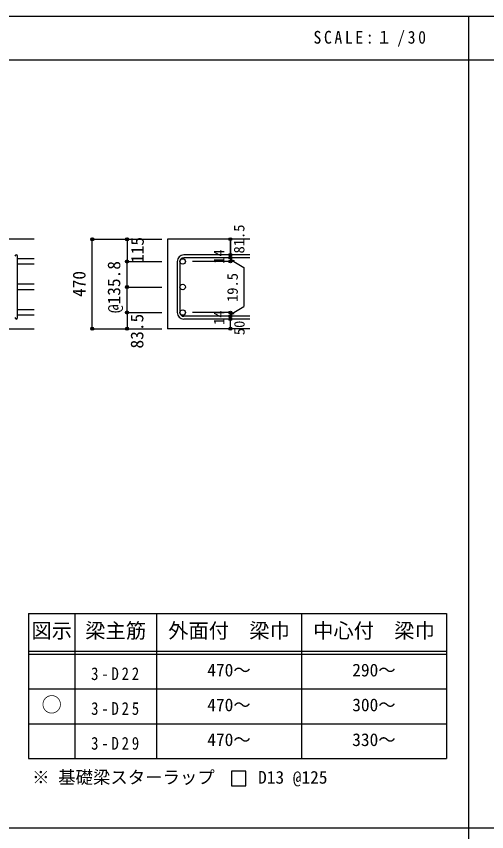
# Model space of a CAD drawing. Units: millimetres at full size, sheet at 1:30, with parts at other scales. Extents: x -5973 to 5954, y -4195 to 4201.
# Drawn here: x -3464 to -1030, y -15 to 4201 of the extents above; entities that cross this region are included whole.
import ezdxf
from ezdxf.enums import TextEntityAlignment as Align

# ---------------------------------------------------------------- set-up
doc = ezdxf.new("R2010")
doc.units = ezdxf.units.MM
doc.header["$LTSCALE"] = 30
doc.header["$PDMODE"] = 32
doc.header["$PDSIZE"] = 15
for name, color, linetype in [('0-1', 2, 'Continuous'), ('0-5', 7, 'Continuous'), ('0-6', 7, 'Continuous'), ('0-D', 4, 'Continuous'), ('6-7_文字', 7, 'Continuous'), ('6-E_枠', 7, 'Continuous'), ('F-0_枠', 6, 'Continuous')]:
    doc.layers.add(name, color=color, linetype=linetype)
doc.styles.add('ＭＳ ゴシック', font='')
doc.styles.get('ＭＳ ゴシック').set_extended_font_data('MS Gothic')

msp = doc.modelspace()

# ---------------------------------------------------------------- linework, layer by layer
at = {"layer": '0-1'}
for p, q in [((-3370.8, 3048.3), (-4820.8, 3048.3)), ((-2255.8, 3048.3), (-2680.8, 3048.3)), ((-2680.8, 3048.3), (-2680.8, 2585.87)), ((-3770.8, 2585.87), (-3370.8, 2585.87)), ((-2255.8, 2585.87), (-2680.8, 2585.87))]:
    msp.add_line(p, q, dxfattribs=at)
at = {"layer": '0-5'}
for p, q in [((-3370.8, 2947.37), (-3456.8, 2947.37)), ((-3370.8, 2919.37), (-3456.8, 2919.37)), ((-3370.8, 2815.37), (-3456.8, 2815.37)), ((-3370.8, 2787.37), (-3456.8, 2787.37)), ((-3370.8, 2683.37), (-3456.8, 2683.37)), ((-3370.8, 2655.37), (-3456.8, 2655.37))]:
    msp.add_line(p, q, dxfattribs=at)
at = {"layer": '0-5', "color": 3}
for centre in [(-2602.8, 2933.37), (-2602.8, 2801.37), (-2602.8, 2669.37)]:
    msp.add_circle(centre, 14, dxfattribs=at)
at = {"layer": '0-6'}
for p, q in [((-3456.8, 2642.87), (-3456.8, 2961.37)), ((-2255.8, 2966.87), (-2597.3, 2966.87)), ((-2255.8, 2952.87), (-2597.3, 2952.87)), ((-2630.8, 2933.37), (-2630.8, 2669.37)), ((-2616.8, 2933.37), (-2616.8, 2669.37)), ((-2255.8, 2649.87), (-2597.3, 2649.87)), ((-2255.8, 2635.87), (-2597.3, 2635.87))]:
    msp.add_line(p, q, dxfattribs=at)
for centre, radius, start, end in [((-3463.8, 2961.37), 7, 0, 180), ((-2597.3, 2933.37), 33.5, 90, 180), ((-2597.3, 2933.37), 19.5, 90, 180), ((-2597.3, 2669.37), 33.5, 180, 270), ((-2597.3, 2669.37), 19.5, 180, 270), ((-3463.8, 2642.87), 7, 180, 0)]:
    msp.add_arc(centre, radius, start, end, dxfattribs=at)
at = {"layer": '0-D'}
for p, q in [((-3070.8, 3048.3), (-2890.8, 3048.3)), ((-3070.8, 3048.3), (-2890.8, 3048.3)), ((-3070.8, 2585.87), (-3070.8, 3048.3)), ((-2890.8, 3048.3), (-2710.8, 3048.3)), ((-2890.8, 3048.3), (-2710.8, 3048.3)), ((-2890.8, 3048.3), (-2890.8, 2933.37)), ((-2355.8, 2952.87), (-2355.8, 2966.87)), ((-2355.8, 2952.87), (-2355.8, 2933.37)), ((-2890.8, 2933.37), (-2710.8, 2933.37)), ((-2890.8, 2933.37), (-2710.8, 2933.37)), ((-2890.8, 2793.58), (-2890.8, 2933.37)), ((-2355.8, 2933.37), (-2551.89, 2933.37)), ((-2355.8, 2943.12), (-2336.48, 2937.94)), ((-2355.8, 2943.12), (-2285.74, 2902.67)), ((-2285.74, 2902.67), (-2285.74, 2700.07)), ((-2890.8, 2801.37), (-2710.8, 2801.37)), ((-2890.8, 2669.37), (-2890.8, 2793.58)), ((-2355.8, 2659.62), (-2285.74, 2700.07)), ((-2890.8, 2669.37), (-2710.8, 2669.37)), ((-2890.8, 2669.37), (-2890.8, 2585.87)), ((-2355.8, 2669.37), (-2551.89, 2669.37)), ((-2355.8, 2649.87), (-2355.8, 2669.37)), ((-2355.8, 2659.62), (-2336.48, 2664.8)), ((-2355.8, 2635.87), (-2355.8, 2649.87)), ((-2355.8, 2585.87), (-2355.8, 2635.87)), ((-3070.8, 2585.87), (-2890.8, 2585.87)), ((-2890.8, 2585.87), (-2710.8, 2585.87))]:
    msp.add_line(p, q, dxfattribs=at)
msp.add_lwpolyline([(-2355.8, 3048.3), (-2355.8, 2966.87), (-2355.8, 3048.3)], dxfattribs=at)
for centre, radius in [((-3070.8, 3048.3), 8), ((-3070.8, 3048.3), 7.2), ((-3070.8, 3048.3), 6.4), ((-3070.8, 3048.3), 5.6), ((-3070.8, 3048.3), 4.8), ((-3070.8, 3048.3), 4), ((-3070.8, 3048.3), 3.2), ((-3070.8, 3048.3), 2.4), ((-3070.8, 3048.3), 1.6), ((-3070.8, 3048.3), 0.8), ((-2890.8, 3048.3), 8), ((-2890.8, 3048.3), 7.2), ((-2890.8, 3048.3), 6.4), ((-2890.8, 3048.3), 5.6), ((-2890.8, 3048.3), 4.8), ((-2890.8, 3048.3), 4), ((-2890.8, 3048.3), 3.2), ((-2890.8, 3048.3), 2.4), ((-2890.8, 3048.3), 1.6), ((-2890.8, 3048.3), 0.8), ((-2355.8, 3048.3), 4), ((-2355.8, 3048.3), 3.6), ((-2355.8, 3048.3), 3.2), ((-2355.8, 3048.3), 2.8), ((-2355.8, 3048.3), 2.4), ((-2355.8, 3048.3), 2), ((-2355.8, 3048.3), 1.6), ((-2355.8, 3048.3), 1.2), ((-2355.8, 3048.3), 0.8), ((-2355.8, 3048.3), 0.4), ((-2355.8, 2966.87), 4), ((-2355.8, 2952.87), 4), ((-2355.8, 2966.87), 3.6), ((-2355.8, 2952.87), 3.6), ((-2355.8, 2966.87), 3.2), ((-2355.8, 2952.87), 3.2), ((-2355.8, 2966.87), 2.8), ((-2355.8, 2952.87), 2.8), ((-2355.8, 2966.87), 2.4), ((-2355.8, 2952.87), 2.4), ((-2355.8, 2966.87), 2), ((-2355.8, 2952.87), 2), ((-2355.8, 2966.87), 1.6), ((-2355.8, 2952.87), 1.6), ((-2355.8, 2966.87), 1.2), ((-2355.8, 2952.87), 1.2), ((-2355.8, 2966.87), 0.8), ((-2355.8, 2952.87), 0.8), ((-2355.8, 2966.87), 0.4), ((-2355.8, 2952.87), 0.4), ((-2890.8, 2933.37), 8), ((-2890.8, 2933.37), 7.2), ((-2890.8, 2933.37), 6.4), ((-2890.8, 2933.37), 5.6), ((-2890.8, 2933.37), 4.8), ((-2890.8, 2933.37), 4), ((-2890.8, 2933.37), 3.2), ((-2890.8, 2933.37), 2.4), ((-2890.8, 2933.37), 1.6), ((-2890.8, 2933.37), 0.8), ((-2355.8, 2933.37), 4), ((-2355.8, 2933.37), 3.6), ((-2355.8, 2933.37), 3.2), ((-2355.8, 2933.37), 2.8), ((-2355.8, 2933.37), 2.4), ((-2355.8, 2933.37), 2), ((-2355.8, 2933.37), 1.6), ((-2355.8, 2933.37), 1.2), ((-2355.8, 2933.37), 0.8), ((-2355.8, 2933.37), 0.4), ((-2890.8, 2801.37), 8), ((-2890.8, 2801.37), 7.2), ((-2890.8, 2801.37), 6.4), ((-2890.8, 2801.37), 5.6), ((-2890.8, 2801.37), 4.8), ((-2890.8, 2801.37), 4), ((-2890.8, 2801.37), 3.2), ((-2890.8, 2801.37), 2.4), ((-2890.8, 2801.37), 1.6), ((-2890.8, 2801.37), 0.8), ((-2890.8, 2669.37), 8), ((-2890.8, 2669.37), 7.2), ((-2890.8, 2669.37), 6.4), ((-2890.8, 2669.37), 5.6), ((-2890.8, 2669.37), 4.8), ((-2890.8, 2669.37), 4), ((-2890.8, 2669.37), 3.2), ((-2890.8, 2669.37), 2.4), ((-2890.8, 2669.37), 1.6), ((-2890.8, 2669.37), 0.8), ((-2355.8, 2669.37), 4), ((-2355.8, 2669.37), 3.6), ((-2355.8, 2669.37), 3.2), ((-2355.8, 2669.37), 2.8), ((-2355.8, 2669.37), 2.4), ((-2355.8, 2669.37), 2), ((-2355.8, 2669.37), 1.6), ((-2355.8, 2669.37), 1.2), ((-2355.8, 2669.37), 0.8), ((-2355.8, 2669.37), 0.4), ((-2355.8, 2649.87), 4), ((-2355.8, 2635.87), 4), ((-2355.8, 2649.87), 3.6), ((-2355.8, 2635.87), 3.6), ((-2355.8, 2649.87), 3.2), ((-2355.8, 2635.87), 3.2), ((-2355.8, 2649.87), 2.8), ((-2355.8, 2635.87), 2.8), ((-2355.8, 2649.87), 2.4), ((-2355.8, 2635.87), 2.4), ((-2355.8, 2649.87), 2), ((-2355.8, 2635.87), 2), ((-2355.8, 2649.87), 1.6), ((-2355.8, 2635.87), 1.6), ((-2355.8, 2649.87), 1.2), ((-2355.8, 2635.87), 1.2), ((-2355.8, 2649.87), 0.8), ((-2355.8, 2635.87), 0.8), ((-2355.8, 2649.87), 0.4), ((-2355.8, 2635.87), 0.4), ((-3070.8, 2585.87), 7.2), ((-3070.8, 2585.87), 6.4), ((-3070.8, 2585.87), 5.6), ((-3070.8, 2585.87), 4.8), ((-3070.8, 2585.87), 4), ((-3070.8, 2585.87), 3.2), ((-3070.8, 2585.87), 2.4), ((-3070.8, 2585.87), 1.6), ((-3070.8, 2585.87), 0.8), ((-2890.8, 2585.87), 7.2), ((-2890.8, 2585.87), 6.4), ((-2890.8, 2585.87), 5.6), ((-2890.8, 2585.87), 4.8), ((-2890.8, 2585.87), 4), ((-2890.8, 2585.87), 3.2), ((-2890.8, 2585.87), 2.4), ((-2890.8, 2585.87), 1.6), ((-2890.8, 2585.87), 0.8), ((-2355.8, 2585.87), 4), ((-2355.8, 2585.87), 3.6), ((-2355.8, 2585.87), 3.2), ((-2355.8, 2585.87), 2.8), ((-2355.8, 2585.87), 2.4), ((-2355.8, 2585.87), 2), ((-2355.8, 2585.87), 1.6), ((-2355.8, 2585.87), 1.2), ((-2355.8, 2585.87), 0.8), ((-2355.8, 2585.87), 0.4)]:
    msp.add_circle(centre, radius, dxfattribs=at)
at = {"layer": '0-D', "color": 7}
for p in [(-3070.8, 3048.3), (-2890.8, 3048.3), (-2355.8, 3048.3), (-2355.8, 2966.87), (-2355.8, 2952.87), (-2890.8, 2933.37), (-2355.8, 2933.37), (-2890.8, 2801.37), (-2890.8, 2669.37), (-2355.8, 2669.37), (-2355.8, 2669.37), (-2355.8, 2649.87), (-2355.8, 2635.87), (-3070.8, 2585.87), (-2890.8, 2585.87), (-2355.8, 2585.87)]:
    msp.add_point(p, dxfattribs=at)
at = {"layer": '6-7_文字'}
msp.add_lwpolyline([(-2350.59, 222.46), (-2275.59, 222.46), (-2275.59, 297.46), (-2350.59, 297.46)], close=True, dxfattribs=at)
at = {"layer": '6-E_枠', "color": 3}
for p, q in [((-3400.52, 1112.77), (-3400.52, 362.77)), ((-3400.52, 1112.77), (-1238, 1112.77)), ((-1238, 1112.77), (-1238, 362.77)), ((-3400.52, 362.77), (-1238, 362.77))]:
    msp.add_line(p, q, dxfattribs=at)
at = {"layer": '6-E_枠'}
for p, q in [((-3160.52, 1112.77), (-3160.52, 362.77)), ((-2738, 1112.77), (-2738, 362.77)), ((-1988, 1112.77), (-1988, 362.77)), ((-3400.52, 917.77), (-1238, 917.77)), ((-3400.52, 902.77), (-1238, 902.77)), ((-3400.52, 722.77), (-1238, 722.77)), ((-3400.52, 542.77), (-1238, 542.77))]:
    msp.add_line(p, q, dxfattribs=at)
at = {"layer": 'F-0_枠'}
msp.add_line((-5972.88, 4201.15), (5954.1, 4201.15), dxfattribs=at)
at = {"layer": 'F-0_枠', "color": 2}
for p, q in [((-1124.64, 4201.15), (-1124.64, -4195.24)), ((-5972.88, 3976.15), (3723.6, 3976.15)), ((3723.6, 2.95), (-5972.88, 2.95))]:
    msp.add_line(p, q, dxfattribs=at)

# ---------------------------------------------------------------- texts
at = {"layer": '0-D', "style": 'ＭＳ ゴシック'}
for s, height, p in [('81.5', 54.99, (-2266.9, 2974.71)), ('115', 65.98, (-2784.37, 2925.45)), ('14', 54.99, (-2371.03, 2921.44)), ('@135.8', 65.98, (-2905.8, 2666.37)), ('470', 65.98, (-3085.8, 2749.58)), ('19.5', 54.99, (-2301.17, 2723.85)), ('83.5', 65.98, (-2786.57, 2483.29)), ('14', 54.99, (-2371.06, 2605.2)), ('50', 54.99, (-2265.8, 2552.37))]:
    msp.add_text(s, height=height, rotation=90, dxfattribs=at).set_placement(p, align=Align.BOTTOM_LEFT)
at = {"layer": '6-7_文字', "color": 2, "style": 'ＭＳ ゴシック'}
for s, p in [('図示', (-3385.52, 962.77)), ('梁主筋', (-3106.76, 962.77)), ('外面付\u3000梁巾', (-2678, 962.77)), ('中心付\u3000梁巾', (-1928, 962.77)), ('○', (-3333.02, 580.27))]:
    msp.add_text(s, height=76.98, dxfattribs=at).set_placement(p, align=Align.BOTTOM_LEFT)
at = {"layer": '6-7_文字', "style": 'ＭＳ ゴシック'}
for s, p in [('470～', (-2475.5, 767.77)), ('290～', (-1725.5, 767.77)), ('470～', (-2475.5, 587.77)), ('300～', (-1725.5, 587.77)), ('470～', (-2475.5, 407.77)), ('330～', (-1725.5, 407.77)), ('※ 基礎梁スターラップ     D13 @125', (-3381.96, 213.19))]:
    msp.add_text(s, height=65.98, dxfattribs=at).set_placement(p, align=Align.BOTTOM_LEFT)
at = {"layer": '6-7_文字', "color": 2, "insert": (-1925.98, 4043.65), "char_height": 65.98, "attachment_point": 7, "style": 'ＭＳ ゴシック'}
msp.add_mtext('\\T1.34;\\W0.9;SCALE:１/30', dxfattribs=at)
at = {"layer": '6-7_文字', "char_height": 65.98, "attachment_point": 7, "style": 'ＭＳ ゴシック'}
for s, insert in [('\\T1.38;\\W0.85;3-D22', (-3076.76, 767.77)), ('\\T1.38;\\W0.85;3-D25', (-3076.76, 587.77)), ('\\T1.38;\\W0.85;3-D29', (-3076.76, 407.77))]:
    msp.add_mtext(s, dxfattribs=dict(at, insert=insert))

doc.saveas('drawing.dxf')
